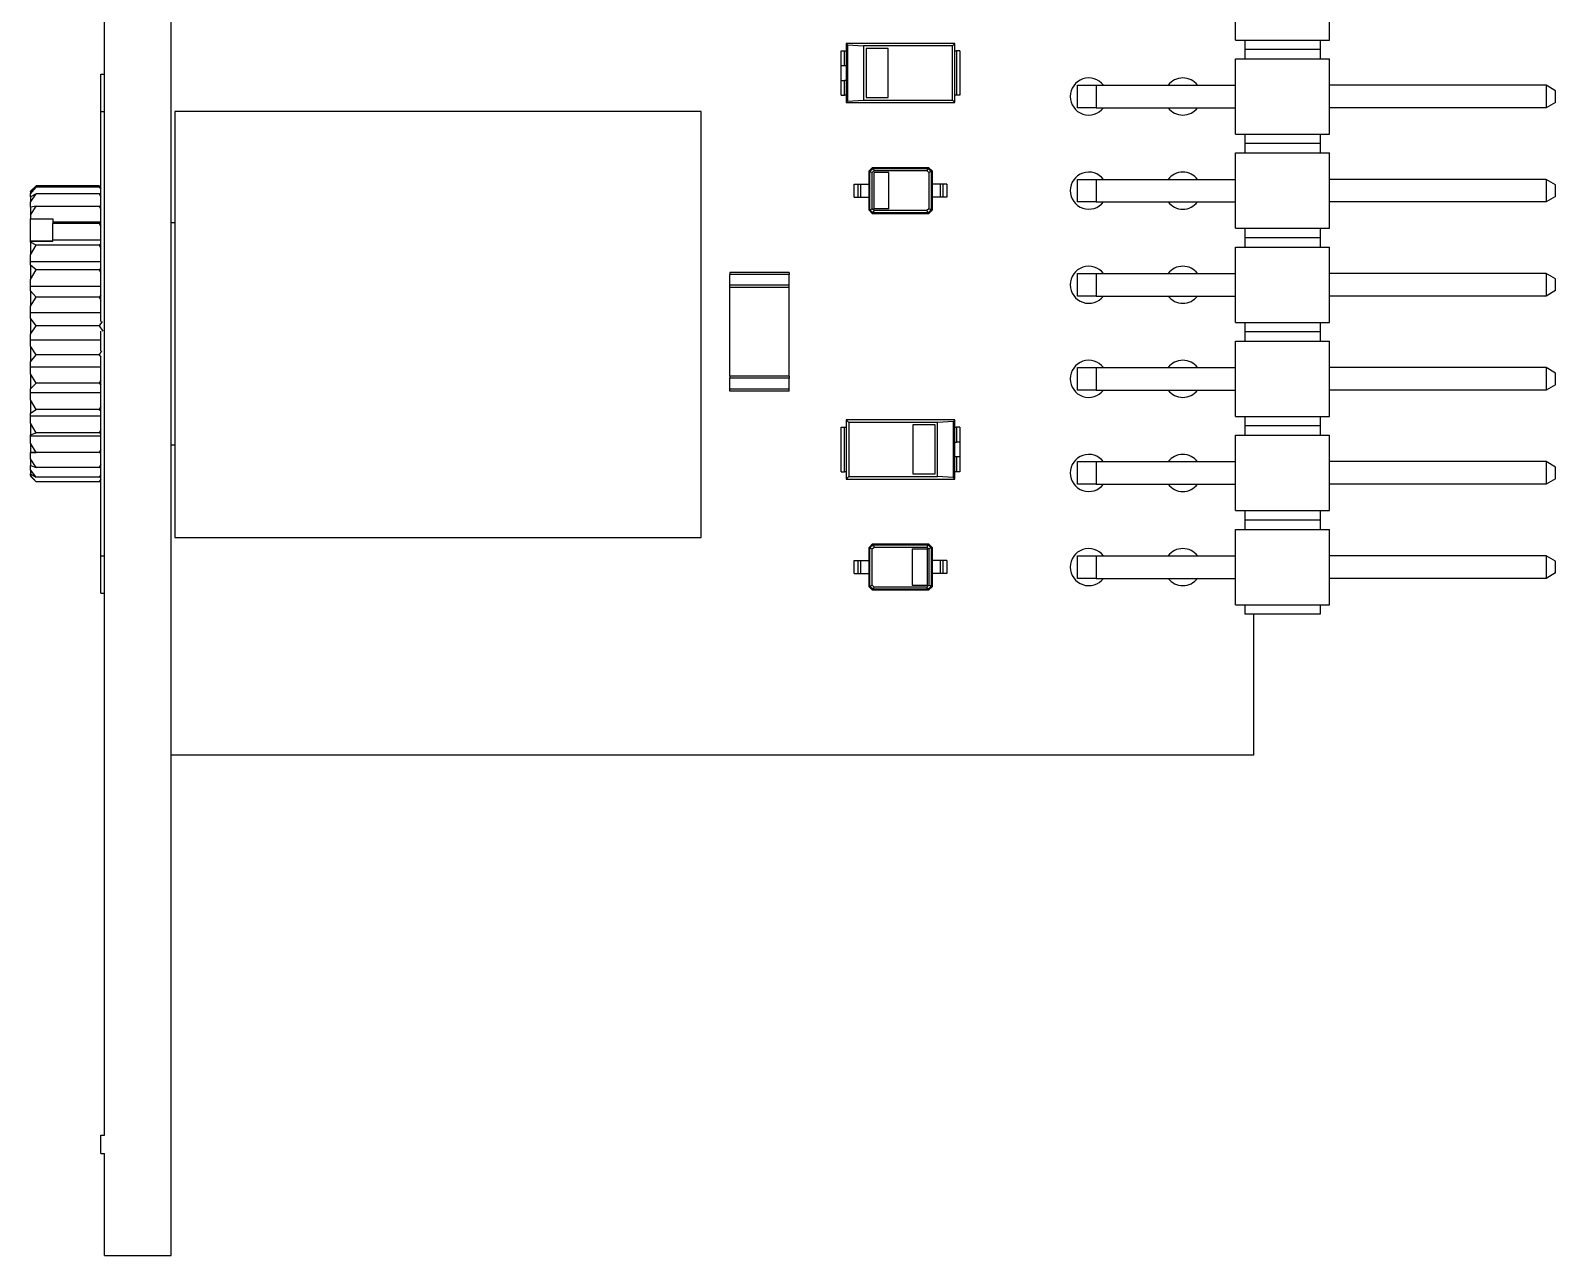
# Model space of a CAD drawing. Extents: x 399 to 630, y 430 to 560.
# Drawn here: x 588.44 to 629.6, y 431.03 to 464.09 of the extents above; entities that cross this region are included whole.
import ezdxf

# ---------------------------------------------------------------- set-up
doc = ezdxf.new("R2010")
doc.units = 0
doc.layers.get('0').update_dxf_attribs({"linetype": 'CONTINUOUS'})

msp = doc.modelspace()

# ---------------------------------------------------------------- linework, layer by layer
at = {"color": 7, "linetype": 'CONTINUOUS'}
for p, q in [((592.241, 431.028), (592.241, 559.528)), ((590.442, 434.278), (590.442, 495.028)), ((620.969, 463.832), (620.969, 465.864)), ((623.509, 463.832), (623.509, 465.864)), ((610.326, 463.143), (610.326, 463.543)), ((610.326, 463.543), (610.413, 463.543)), ((610.413, 463.143), (610.413, 463.543)), ((610.413, 463.543), (610.456, 463.543)), ((613.396, 463.743), (610.456, 463.743)), ((610.456, 463.743), (610.498, 463.701)), ((610.456, 463.743), (610.456, 462.143)), ((610.498, 463.701), (610.926, 463.673)), ((610.498, 463.701), (610.498, 462.184)), ((613.327, 463.673), (610.926, 463.673)), ((610.926, 463.673), (610.926, 462.212)), ((611.595, 463.604), (610.995, 463.604)), ((610.995, 463.604), (610.995, 462.282)), ((611.595, 462.282), (611.595, 463.604)), ((613.396, 463.743), (613.327, 463.673)), ((613.327, 462.212), (613.327, 463.673)), ((613.396, 462.143), (613.396, 463.743)), ((613.396, 463.543), (613.44, 463.543)), ((613.44, 463.543), (613.44, 462.343)), ((613.526, 463.543), (613.44, 463.543)), ((613.526, 463.543), (613.526, 462.343)), ((620.969, 463.832), (623.509, 463.832)), ((621.223, 463.832), (621.223, 463.578)), ((623.255, 463.578), (621.223, 463.578)), ((621.223, 463.578), (621.223, 463.324)), ((623.255, 463.832), (623.255, 463.578)), ((623.255, 463.578), (623.255, 463.324)), ((610.326, 463.143), (610.413, 463.143)), ((610.326, 462.743), (610.326, 463.143)), ((610.413, 463.143), (610.456, 463.143)), ((620.969, 461.292), (620.969, 463.324)), ((620.969, 463.324), (623.509, 463.324)), ((623.509, 461.292), (623.509, 463.324)), ((590.342, 462.908), (590.442, 462.908)), ((590.342, 461.908), (590.342, 462.908)), ((610.326, 462.343), (610.326, 462.743)), ((610.326, 462.743), (610.413, 462.743)), ((610.413, 462.343), (610.413, 462.743)), ((610.456, 462.743), (610.413, 462.743)), ((610.326, 462.343), (610.413, 462.343)), ((610.456, 462.343), (610.413, 462.343)), ((610.995, 462.282), (611.595, 462.282)), ((613.44, 462.343), (613.396, 462.343)), ((613.526, 462.343), (613.44, 462.343)), ((616.702, 462.003), (616.702, 462.613)), ((616.702, 462.613), (617.21, 462.613)), ((617.21, 462.613), (617.21, 462.003)), ((617.21, 462.613), (620.969, 462.613)), ((629.351, 462.613), (623.509, 462.613)), ((629.351, 462.613), (629.351, 462.003)), ((629.605, 462.466), (629.351, 462.613)), ((629.605, 462.15), (629.605, 462.466)), ((590.342, 456.233), (590.342, 461.908)), ((590.342, 461.908), (590.442, 461.908)), ((592.341, 461.908), (592.341, 450.408)), ((606.541, 461.908), (592.341, 461.908)), ((606.541, 450.408), (606.541, 461.908)), ((610.456, 462.143), (610.498, 462.184)), ((610.456, 462.143), (613.396, 462.143)), ((610.498, 462.184), (610.926, 462.212)), ((610.926, 462.212), (613.327, 462.212)), ((613.396, 462.143), (613.327, 462.212)), ((617.21, 462.003), (616.702, 462.003)), ((617.21, 462.003), (620.969, 462.003)), ((629.351, 462.003), (623.509, 462.003)), ((629.605, 462.15), (629.351, 462.003)), ((620.969, 461.292), (623.509, 461.292)), ((621.223, 461.292), (621.223, 461.038)), ((623.255, 461.038), (621.223, 461.038)), ((621.223, 461.038), (621.223, 460.784)), ((623.255, 461.292), (623.255, 461.038)), ((623.255, 461.038), (623.255, 460.784)), ((620.969, 458.752), (620.969, 460.784)), ((620.969, 460.784), (623.509, 460.784)), ((623.509, 458.752), (623.509, 460.784)), ((611.076, 460.298), (611.171, 460.393)), ((611.076, 460.298), (611.101, 460.285)), ((611.076, 459.943), (611.076, 460.298)), ((611.101, 460.285), (611.184, 460.368)), ((611.101, 460.285), (611.161, 460.256)), ((611.101, 459.943), (611.101, 460.285)), ((611.161, 460.256), (611.214, 460.308)), ((611.161, 459.28), (611.161, 460.256)), ((611.171, 460.393), (611.184, 460.368)), ((611.171, 460.393), (612.681, 460.393)), ((611.184, 460.368), (612.669, 460.368)), ((611.184, 460.368), (611.214, 460.308)), ((611.611, 460.258), (611.211, 460.258)), ((611.211, 459.278), (611.211, 460.258)), ((611.214, 460.308), (612.639, 460.308)), ((611.611, 459.278), (611.611, 460.258)), ((612.669, 460.368), (612.639, 460.308)), ((612.639, 460.308), (612.692, 460.256)), ((612.681, 460.393), (612.669, 460.368)), ((612.669, 460.368), (612.751, 460.285)), ((612.681, 460.393), (612.776, 460.298)), ((612.751, 460.285), (612.692, 460.256)), ((612.692, 460.256), (612.692, 459.28)), ((612.776, 460.298), (612.751, 460.285)), ((612.751, 460.285), (612.751, 459.943)), ((612.776, 460.298), (612.776, 459.943)), ((588.442, 459.758), (588.592, 459.902)), ((588.442, 459.681), (588.592, 459.866)), ((588.592, 459.866), (588.442, 459.743)), ((590.292, 459.902), (588.592, 459.902)), ((590.292, 459.866), (588.592, 459.866)), ((590.292, 459.902), (590.342, 459.854)), ((590.342, 459.847), (590.292, 459.902)), ((590.292, 459.866), (590.342, 459.805)), ((590.342, 459.825), (590.292, 459.866)), ((610.676, 459.593), (610.676, 459.943)), ((610.676, 459.943), (610.786, 459.943)), ((610.786, 459.593), (610.786, 459.943)), ((610.786, 459.943), (610.856, 459.943)), ((610.856, 459.593), (610.856, 459.943)), ((610.856, 459.943), (611.076, 459.943)), ((611.076, 459.593), (611.076, 459.943)), ((611.076, 459.943), (611.101, 459.943)), ((611.101, 459.593), (611.101, 459.943)), ((612.751, 459.943), (612.751, 459.593)), ((612.776, 459.943), (612.751, 459.943)), ((612.776, 459.943), (612.776, 459.593)), ((612.996, 459.943), (612.776, 459.943)), ((612.996, 459.943), (612.996, 459.593)), ((613.066, 459.943), (612.996, 459.943)), ((613.066, 459.943), (613.066, 459.593)), ((613.176, 459.943), (613.066, 459.943)), ((613.176, 459.943), (613.176, 459.593)), ((616.702, 459.463), (616.702, 460.073)), ((616.702, 460.073), (617.21, 460.073)), ((617.21, 460.073), (617.21, 459.463)), ((617.21, 460.073), (620.969, 460.073)), ((629.351, 460.073), (623.509, 460.073)), ((629.351, 460.073), (629.351, 459.463)), ((629.605, 459.926), (629.351, 460.073)), ((629.605, 459.61), (629.605, 459.926)), ((588.442, 459.743), (588.442, 459.758)), ((588.442, 459.743), (588.442, 459.681)), ((588.442, 459.603), (588.442, 459.681)), ((588.442, 459.46), (588.592, 459.678)), ((588.592, 459.678), (588.442, 459.603)), ((588.442, 459.603), (588.442, 459.46)), ((588.442, 459.32), (588.442, 459.46)), ((590.292, 459.678), (588.592, 459.678)), ((590.292, 459.678), (590.342, 459.605)), ((590.342, 459.653), (590.292, 459.678)), ((610.676, 459.593), (610.786, 459.593)), ((610.786, 459.593), (610.856, 459.593)), ((610.856, 459.593), (611.076, 459.593)), ((611.076, 459.593), (611.101, 459.593)), ((611.076, 459.238), (611.076, 459.593)), ((611.101, 459.25), (611.101, 459.593)), ((612.751, 459.593), (612.751, 459.25)), ((612.776, 459.593), (612.751, 459.593)), ((612.996, 459.593), (612.776, 459.593)), ((612.776, 459.593), (612.776, 459.238)), ((613.066, 459.593), (612.996, 459.593)), ((613.176, 459.593), (613.066, 459.593)), ((617.21, 459.463), (616.702, 459.463)), ((617.21, 459.463), (620.969, 459.463)), ((629.351, 459.463), (623.509, 459.463)), ((629.605, 459.61), (629.351, 459.463)), ((588.442, 459.102), (588.592, 459.345)), ((588.592, 459.345), (588.442, 459.32)), ((588.442, 459.32), (588.442, 459.102)), ((588.442, 459.102), (588.442, 459.01)), ((588.442, 459.01), (589.042, 459.01)), ((588.442, 458.413), (588.442, 459.01)), ((588.592, 459.345), (590.292, 459.345)), ((589.042, 459.01), (589.042, 458.927)), ((590.292, 459.345), (590.342, 459.264)), ((590.342, 459.337), (590.292, 459.345)), ((611.076, 459.238), (611.101, 459.25)), ((611.171, 459.143), (611.076, 459.238)), ((611.101, 459.25), (611.161, 459.28)), ((611.184, 459.168), (611.101, 459.25)), ((611.214, 459.228), (611.161, 459.28)), ((611.171, 459.143), (611.184, 459.168)), ((612.681, 459.143), (611.171, 459.143)), ((611.184, 459.168), (611.214, 459.228)), ((612.669, 459.168), (611.184, 459.168)), ((611.611, 459.278), (611.211, 459.278)), ((612.639, 459.228), (611.214, 459.228)), ((612.692, 459.28), (612.639, 459.228)), ((612.669, 459.168), (612.639, 459.228)), ((612.751, 459.25), (612.669, 459.168)), ((612.681, 459.143), (612.669, 459.168)), ((612.776, 459.238), (612.681, 459.143)), ((612.751, 459.25), (612.692, 459.28)), ((612.776, 459.238), (612.751, 459.25)), ((589.042, 458.927), (590.342, 458.927)), ((589.042, 458.927), (589.042, 458.88)), ((590.292, 458.88), (589.042, 458.88)), ((589.042, 458.435), (589.042, 458.88)), ((590.342, 458.889), (590.292, 458.88)), ((590.292, 458.88), (590.342, 458.794)), ((592.241, 458.908), (592.341, 458.908)), ((620.969, 458.752), (623.509, 458.752)), ((621.223, 458.752), (621.223, 458.498)), ((623.255, 458.752), (623.255, 458.498)), ((588.442, 458.413), (589.042, 458.413)), ((588.442, 458.408), (589.042, 458.408)), ((588.442, 458.379), (588.442, 458.408)), ((588.592, 458.3), (588.442, 458.379)), ((588.442, 458.379), (588.442, 458.036)), ((588.442, 458.036), (588.592, 458.3)), ((590.292, 458.3), (588.592, 458.3)), ((589.042, 458.408), (589.042, 458.435)), ((590.342, 458.435), (589.042, 458.435)), ((590.342, 458.327), (590.292, 458.3)), ((590.292, 458.3), (590.342, 458.212)), ((620.969, 456.212), (620.969, 458.244)), ((620.969, 458.244), (623.509, 458.244)), ((621.223, 458.498), (621.223, 458.244)), ((623.255, 458.498), (621.223, 458.498)), ((623.255, 458.498), (623.255, 458.244)), ((623.509, 456.212), (623.509, 458.244)), ((588.442, 457.846), (588.442, 458.036)), ((590.342, 457.846), (588.442, 457.846)), ((588.442, 457.755), (588.442, 457.846)), ((588.592, 457.629), (588.442, 457.755)), ((588.442, 457.755), (588.442, 457.369)), ((588.442, 457.369), (588.592, 457.629)), ((588.442, 457.182), (588.442, 457.369)), ((590.292, 457.629), (588.592, 457.629)), ((590.342, 457.671), (590.292, 457.629)), ((590.292, 457.629), (590.342, 457.542)), ((607.316, 457.558), (607.316, 457.503)), ((608.916, 457.558), (607.316, 457.558)), ((608.916, 457.503), (607.316, 457.503)), ((607.316, 457.213), (607.316, 457.503)), ((608.916, 457.558), (608.916, 457.503)), ((608.916, 457.213), (608.916, 457.503)), ((616.702, 456.923), (616.702, 457.533)), ((616.702, 457.533), (617.21, 457.533)), ((617.21, 457.533), (617.21, 456.923)), ((617.21, 457.533), (620.969, 457.533)), ((629.351, 457.533), (623.509, 457.533)), ((629.351, 457.533), (629.351, 456.923)), ((629.605, 457.386), (629.351, 457.533)), ((629.605, 457.07), (629.605, 457.386)), ((590.342, 457.182), (588.442, 457.182)), ((588.442, 457.061), (588.442, 457.182)), ((588.592, 456.892), (588.442, 457.061)), ((588.442, 457.061), (588.442, 456.646)), ((590.342, 456.948), (590.292, 456.892)), ((607.316, 457.158), (607.316, 457.213)), ((608.916, 457.213), (607.316, 457.213)), ((607.316, 454.758), (607.316, 457.158)), ((608.916, 457.158), (607.316, 457.158)), ((608.916, 457.158), (608.916, 457.213)), ((608.916, 454.758), (608.916, 457.158)), ((617.21, 456.923), (616.702, 456.923)), ((617.21, 456.923), (620.969, 456.923)), ((629.351, 456.923), (623.509, 456.923)), ((629.605, 457.07), (629.351, 456.923)), ((588.442, 456.646), (588.592, 456.892)), ((588.442, 456.469), (588.442, 456.646)), ((590.292, 456.892), (588.592, 456.892)), ((590.292, 456.892), (590.342, 456.81)), ((590.342, 456.469), (588.442, 456.469)), ((588.442, 456.322), (588.442, 456.469)), ((588.592, 456.116), (588.442, 456.322)), ((588.442, 456.322), (588.442, 455.895)), ((588.442, 455.895), (588.592, 456.116)), ((590.292, 456.116), (588.592, 456.116)), ((590.376, 456.232), (590.292, 456.116)), ((590.292, 456.116), (590.39, 455.972)), ((620.969, 456.212), (623.509, 456.212)), ((621.223, 456.212), (621.223, 455.958)), ((623.255, 456.212), (623.255, 455.958)), ((588.442, 455.735), (588.442, 455.895)), ((590.342, 455.735), (588.442, 455.735)), ((588.442, 455.567), (588.442, 455.735)), ((590.342, 455.444), (590.342, 455.971)), ((620.969, 453.672), (620.969, 455.704)), ((620.969, 455.704), (623.509, 455.704)), ((621.223, 455.958), (621.223, 455.704)), ((623.255, 455.958), (621.223, 455.958)), ((623.255, 455.958), (623.255, 455.704)), ((623.509, 453.672), (623.509, 455.704)), ((588.592, 455.333), (588.442, 455.567)), ((588.442, 455.567), (588.442, 455.144)), ((588.442, 455.144), (588.592, 455.333)), ((590.292, 455.333), (588.592, 455.333)), ((590.362, 455.443), (590.292, 455.333)), ((590.292, 455.333), (590.342, 455.27)), ((590.342, 449.908), (590.342, 455.281)), ((588.442, 455.008), (588.442, 455.144)), ((590.342, 455.008), (588.442, 455.008)), ((588.442, 454.825), (588.442, 455.008)), ((616.702, 454.383), (616.702, 454.993)), ((616.702, 454.993), (617.21, 454.993)), ((617.21, 454.993), (617.21, 454.383)), ((617.21, 454.993), (620.969, 454.993)), ((629.351, 454.993), (623.509, 454.993)), ((629.351, 454.993), (629.351, 454.383)), ((629.605, 454.846), (629.351, 454.993)), ((588.592, 454.572), (588.442, 454.825)), ((588.442, 454.825), (588.442, 454.422)), ((588.442, 454.422), (588.592, 454.572)), ((590.292, 454.572), (588.592, 454.572)), ((590.342, 454.656), (590.292, 454.572)), ((590.292, 454.572), (590.342, 454.522)), ((608.916, 454.758), (607.316, 454.758)), ((607.316, 454.758), (607.316, 454.703)), ((608.916, 454.703), (607.316, 454.703)), ((607.316, 454.413), (607.316, 454.703)), ((608.916, 454.758), (608.916, 454.703)), ((608.916, 454.413), (608.916, 454.703)), ((629.605, 454.53), (629.351, 454.383)), ((629.605, 454.53), (629.605, 454.846)), ((588.442, 454.315), (588.442, 454.422)), ((590.342, 454.315), (588.442, 454.315)), ((588.442, 454.125), (588.442, 454.315)), ((588.592, 453.862), (588.442, 454.125)), ((588.442, 454.125), (588.442, 453.758)), ((607.316, 454.358), (607.316, 454.413)), ((608.916, 454.413), (607.316, 454.413)), ((608.916, 454.358), (607.316, 454.358)), ((608.916, 454.358), (608.916, 454.413)), ((617.21, 454.383), (616.702, 454.383)), ((617.21, 454.383), (620.969, 454.383)), ((629.351, 454.383), (623.509, 454.383)), ((588.442, 453.758), (588.592, 453.862)), ((588.442, 453.683), (588.442, 453.758)), ((590.342, 453.683), (588.442, 453.683)), ((588.442, 453.494), (588.442, 453.683)), ((590.292, 453.862), (588.592, 453.862)), ((590.342, 453.95), (590.292, 453.862)), ((590.292, 453.862), (590.342, 453.827)), ((620.969, 453.672), (623.509, 453.672)), ((621.223, 453.672), (621.223, 453.418)), ((623.255, 453.672), (623.255, 453.418)), ((588.592, 453.231), (588.442, 453.494)), ((588.442, 453.494), (588.442, 453.176)), ((588.442, 453.176), (588.592, 453.231)), ((590.292, 453.231), (588.592, 453.231)), ((590.342, 453.318), (590.292, 453.231)), ((590.292, 453.231), (590.342, 453.213)), ((610.326, 452.183), (610.326, 453.383)), ((610.326, 453.383), (610.413, 453.383)), ((610.413, 452.183), (610.413, 453.383)), ((610.413, 453.383), (610.456, 453.383)), ((610.456, 453.583), (610.526, 453.513)), ((613.396, 453.583), (610.456, 453.583)), ((610.456, 453.583), (610.456, 451.983)), ((612.927, 453.513), (610.526, 453.513)), ((610.526, 453.513), (610.526, 452.052)), ((612.257, 453.444), (612.257, 452.122)), ((612.857, 453.444), (612.257, 453.444)), ((612.857, 452.122), (612.857, 453.444)), ((613.355, 453.541), (612.927, 453.513)), ((612.927, 452.052), (612.927, 453.513)), ((613.396, 453.583), (613.355, 453.541)), ((613.355, 452.024), (613.355, 453.541)), ((613.396, 451.983), (613.396, 453.583)), ((613.396, 453.383), (613.44, 453.383)), ((613.44, 453.383), (613.44, 452.983)), ((613.526, 453.383), (613.44, 453.383)), ((613.526, 453.383), (613.526, 452.983)), ((621.223, 453.418), (621.223, 453.164)), ((623.255, 453.418), (621.223, 453.418)), ((623.255, 453.418), (623.255, 453.164)), ((588.442, 453.137), (588.442, 453.176)), ((590.342, 453.137), (588.442, 453.137)), ((588.442, 452.955), (588.442, 453.137)), ((588.592, 452.702), (588.442, 452.955)), ((588.442, 452.955), (588.442, 452.699)), ((592.241, 452.908), (592.341, 452.908)), ((613.396, 452.983), (613.44, 452.983)), ((613.526, 452.983), (613.44, 452.983)), ((613.526, 452.983), (613.526, 452.583)), ((620.969, 451.132), (620.969, 453.164)), ((620.969, 453.164), (623.509, 453.164)), ((623.509, 451.132), (623.509, 453.164)), ((588.442, 452.699), (588.592, 452.702)), ((588.442, 452.697), (588.442, 452.699)), ((590.342, 452.697), (588.442, 452.697)), ((588.442, 452.53), (588.442, 452.697)), ((588.592, 452.297), (588.442, 452.53)), ((588.442, 452.53), (588.442, 452.346)), ((590.292, 452.702), (588.592, 452.702)), ((590.342, 452.787), (590.292, 452.702)), ((590.292, 452.702), (590.342, 452.701)), ((613.44, 452.583), (613.396, 452.583)), ((613.44, 452.583), (613.44, 452.183)), ((613.526, 452.583), (613.44, 452.583)), ((613.526, 452.583), (613.526, 452.183)), ((616.702, 451.843), (616.702, 452.453)), ((616.702, 452.453), (617.21, 452.453)), ((617.21, 452.453), (617.21, 451.843)), ((617.21, 452.453), (620.969, 452.453)), ((629.351, 452.453), (623.509, 452.453)), ((629.351, 452.453), (629.351, 451.843)), ((629.605, 452.306), (629.351, 452.453)), ((588.442, 452.346), (588.592, 452.297)), ((588.442, 452.235), (588.442, 452.346)), ((588.592, 452.031), (588.442, 452.235)), ((588.442, 452.235), (588.442, 452.129)), ((588.442, 452.129), (588.592, 452.031)), ((588.442, 452.08), (588.442, 452.129)), ((588.592, 451.913), (588.442, 452.08)), ((588.442, 452.08), (588.442, 452.058)), ((588.442, 452.058), (588.451, 452.049)), ((588.442, 452.058), (588.592, 451.913)), ((590.292, 452.297), (588.592, 452.297)), ((590.292, 452.031), (588.592, 452.031)), ((590.342, 452.375), (590.292, 452.297)), ((590.292, 452.297), (590.342, 452.313)), ((590.342, 452.099), (590.292, 452.031)), ((590.292, 452.031), (590.342, 452.064)), ((590.342, 451.969), (590.292, 451.913)), ((610.326, 452.183), (610.413, 452.183)), ((610.456, 452.183), (610.413, 452.183)), ((610.456, 451.983), (610.526, 452.052)), ((610.456, 451.983), (613.396, 451.983)), ((610.526, 452.052), (612.927, 452.052)), ((612.257, 452.122), (612.857, 452.122)), ((613.355, 452.024), (612.927, 452.052)), ((613.396, 451.983), (613.355, 452.024)), ((613.44, 452.183), (613.396, 452.183)), ((613.526, 452.183), (613.44, 452.183)), ((629.605, 451.99), (629.351, 451.843)), ((629.605, 451.99), (629.605, 452.306)), ((590.292, 451.913), (588.592, 451.913)), ((590.292, 451.913), (590.342, 451.962)), ((617.21, 451.843), (616.702, 451.843)), ((617.21, 451.843), (620.969, 451.843)), ((629.351, 451.843), (623.509, 451.843)), ((620.969, 451.132), (623.509, 451.132)), ((621.223, 451.132), (621.223, 450.878)), ((623.255, 450.878), (621.223, 450.878)), ((621.223, 450.878), (621.223, 450.624)), ((623.255, 451.132), (623.255, 450.878)), ((623.255, 450.878), (623.255, 450.624)), ((592.341, 450.408), (606.541, 450.408)), ((620.969, 448.592), (620.969, 450.624)), ((620.969, 450.624), (623.509, 450.624)), ((623.509, 448.592), (623.509, 450.624)), ((611.076, 450.138), (611.171, 450.233)), ((611.076, 450.138), (611.101, 450.125)), ((611.076, 449.783), (611.076, 450.138)), ((611.101, 450.125), (611.184, 450.208)), ((611.101, 450.125), (611.161, 450.096)), ((611.101, 449.783), (611.101, 450.125)), ((611.161, 450.096), (611.214, 450.148)), ((611.161, 449.12), (611.161, 450.096)), ((611.171, 450.233), (611.184, 450.208)), ((611.171, 450.233), (612.681, 450.233)), ((611.184, 450.208), (612.669, 450.208)), ((611.184, 450.208), (611.214, 450.148)), ((611.214, 450.148), (612.639, 450.148)), ((612.242, 450.098), (612.242, 449.118)), ((612.242, 450.098), (612.642, 450.098)), ((612.669, 450.208), (612.639, 450.148)), ((612.639, 450.148), (612.692, 450.096)), ((612.642, 450.098), (612.642, 449.118)), ((612.681, 450.233), (612.669, 450.208)), ((612.669, 450.208), (612.751, 450.125)), ((612.681, 450.233), (612.776, 450.138)), ((612.751, 450.125), (612.692, 450.096)), ((612.692, 450.096), (612.692, 449.12)), ((612.776, 450.138), (612.751, 450.125)), ((612.751, 450.125), (612.751, 449.783)), ((612.776, 450.138), (612.776, 449.783)), ((616.702, 449.303), (616.702, 449.913)), ((616.702, 449.913), (617.21, 449.913)), ((617.21, 449.913), (617.21, 449.303)), ((617.21, 449.913), (620.969, 449.913)), ((629.351, 449.913), (623.509, 449.913)), ((629.351, 449.913), (629.351, 449.303)), ((629.605, 449.766), (629.351, 449.913)), ((590.342, 449.908), (590.442, 449.908)), ((590.342, 448.908), (590.342, 449.908)), ((610.676, 449.433), (610.676, 449.783)), ((610.676, 449.783), (610.786, 449.783)), ((610.786, 449.433), (610.786, 449.783)), ((610.786, 449.783), (610.856, 449.783)), ((610.856, 449.433), (610.856, 449.783)), ((610.856, 449.783), (611.076, 449.783)), ((611.076, 449.433), (611.076, 449.783)), ((611.076, 449.783), (611.101, 449.783)), ((611.101, 449.433), (611.101, 449.783)), ((612.751, 449.783), (612.751, 449.433)), ((612.776, 449.783), (612.751, 449.783)), ((612.776, 449.783), (612.776, 449.433)), ((612.996, 449.783), (612.776, 449.783)), ((612.996, 449.783), (612.996, 449.433)), ((613.066, 449.783), (612.996, 449.783)), ((613.066, 449.783), (613.066, 449.433)), ((613.176, 449.783), (613.066, 449.783)), ((613.176, 449.783), (613.176, 449.433)), ((629.605, 449.45), (629.605, 449.766)), ((610.676, 449.433), (610.786, 449.433)), ((610.786, 449.433), (610.856, 449.433)), ((610.856, 449.433), (611.076, 449.433)), ((611.076, 449.078), (611.076, 449.433)), ((611.076, 449.433), (611.101, 449.433)), ((611.076, 449.078), (611.101, 449.09)), ((611.101, 449.09), (611.101, 449.433)), ((611.101, 449.09), (611.161, 449.12)), ((611.184, 449.008), (611.101, 449.09)), ((611.214, 449.068), (611.161, 449.12)), ((612.242, 449.118), (612.642, 449.118)), ((612.692, 449.12), (612.639, 449.068)), ((612.751, 449.09), (612.669, 449.008)), ((612.751, 449.09), (612.692, 449.12)), ((612.751, 449.433), (612.751, 449.09)), ((612.776, 449.433), (612.751, 449.433)), ((612.776, 449.078), (612.751, 449.09)), ((612.996, 449.433), (612.776, 449.433)), ((612.776, 449.433), (612.776, 449.078)), ((613.066, 449.433), (612.996, 449.433)), ((613.176, 449.433), (613.066, 449.433)), ((617.21, 449.303), (616.702, 449.303)), ((617.21, 449.303), (620.969, 449.303)), ((629.351, 449.303), (623.509, 449.303)), ((629.605, 449.45), (629.351, 449.303)), ((590.342, 448.908), (590.442, 448.908)), ((611.171, 448.983), (611.076, 449.078)), ((611.171, 448.983), (611.184, 449.008)), ((612.681, 448.983), (611.171, 448.983)), ((611.184, 449.008), (611.214, 449.068)), ((612.669, 449.008), (611.184, 449.008)), ((612.639, 449.068), (611.214, 449.068)), ((612.669, 449.008), (612.639, 449.068)), ((612.681, 448.983), (612.669, 449.008)), ((612.776, 449.078), (612.681, 448.983)), ((620.969, 448.592), (623.509, 448.592)), ((621.223, 448.592), (621.223, 448.338)), ((623.255, 448.338), (621.223, 448.338)), ((621.451, 448.338), (621.451, 444.528)), ((623.255, 448.592), (623.255, 448.338)), ((621.451, 444.528), (592.241, 444.528)), ((590.342, 433.778), (590.342, 434.278)), ((590.342, 434.278), (590.442, 434.278)), ((590.342, 433.778), (590.442, 433.778)), ((590.442, 431.028), (590.442, 433.778)), ((590.442, 431.028), (592.241, 431.028))]:
    msp.add_line(p, q, dxfattribs=at)
for centre, start, end in [((617.006, 462.308), 37.5606, 322.4394), ((619.546, 462.308), 37.5606, 142.4394), ((619.546, 462.308), 217.5606, 322.4394), ((617.006, 459.768), 37.5606, 322.4394), ((619.546, 459.768), 37.5606, 142.4394), ((619.546, 459.768), 217.5606, 322.4394), ((617.006, 457.228), 37.5606, 322.4394), ((619.546, 457.228), 37.5606, 142.4394), ((619.546, 457.228), 217.5606, 322.4394), ((617.006, 454.688), 37.5606, 322.4394), ((619.546, 454.688), 37.5606, 142.4394), ((619.546, 454.688), 217.5606, 322.4394), ((617.006, 452.148), 37.5606, 322.4394), ((619.546, 452.148), 37.5606, 142.4394), ((619.546, 452.148), 217.5606, 322.4394), ((617.006, 449.608), 37.5606, 322.4394), ((619.546, 449.608), 37.5606, 142.4394), ((619.546, 449.608), 217.5606, 322.4394)]:
    msp.add_arc(centre, 0.5, start, end, dxfattribs=at)

doc.saveas('drawing.dxf')
